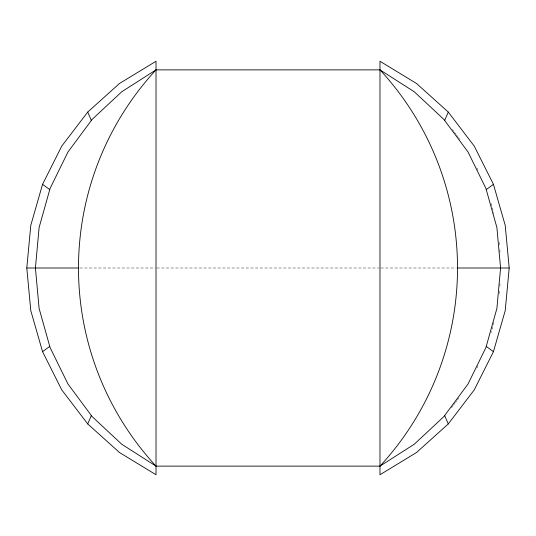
<?xml version="1.0" encoding="UTF-8"?>
<svg xmlns="http://www.w3.org/2000/svg" width="536" height="536" viewBox="0 0 536 536"><rect width="100%" height="100%" fill="white"/><g stroke="black" fill="none" stroke-linecap="round" stroke-linejoin="round"><path stroke-width="0.4" stroke-dasharray="2.68 2.01" d="M79.804 268L155.179 268M156.847 268L379.153 268M380.821 268L456.196 268M500.028 283.738A223.05 223.05 0 0 1 499.84 286.224M499.378 291.195A223.05 223.05 0 0 1 499.103 293.674M493.904 322.196A223.05 223.05 0 0 1 491.023 332.615M478.012 365.78A223.05 223.05 0 0 1 476.906 368.018M458.923 397.806A223.05 223.05 0 0 1 457.463 399.829M456.967 400.499A223.05 223.05 0 0 1 455.473 402.496M454.97 403.159A223.05 223.05 0 0 1 453.449 405.136M452.933 405.792A223.05 223.05 0 0 1 451.386 407.742M452.418 129.558A223.05 223.05 0 0 1 453.959 131.521M454.468 132.178A223.05 223.05 0 0 1 455.975 134.168M456.471 134.838A223.05 223.05 0 0 1 457.952 136.847M458.441 137.518A223.05 223.05 0 0 1 459.888 139.548M476.906 167.982A223.05 223.05 0 0 1 478.012 170.22M491.023 203.385A223.05 223.05 0 0 1 493.904 213.804M499.103 242.326A223.05 223.05 0 0 1 499.378 244.805M499.84 249.776A223.05 223.05 0 0 1 500.028 252.262"/><path stroke-width="0.8" d="M26.8 268L30.773 225.422L42.565 184.31L61.761 146.1L87.696 112.098L119.481 83.489L156.016 61.258L156.016 474.742L119.481 452.511L87.696 423.902L61.761 389.9L42.565 351.69L30.773 310.579L26.8 268L78.129 268M509.2 268L505.227 310.579L493.435 351.69L474.239 389.9L448.304 423.902L416.519 452.511L379.984 474.742L379.984 61.258L416.519 83.489L448.304 112.098L474.239 146.1L493.435 184.31L505.227 225.422L509.2 268L457.871 268M87.696 423.902L91.355 415.561M444.646 120.439L448.304 112.098M42.565 351.69L49.754 346.383M486.246 189.617L493.435 184.31M156.016 69.874L121.799 91.723L92.112 119.414L67.938 152.03L50.069 188.484L39.108 227.572L35.416 268L39.108 308.428L50.069 347.516L67.938 383.97L92.112 416.586L121.799 444.277L156.016 466.126L379.984 466.126L414.201 444.277L443.888 416.586L468.062 383.97L485.931 347.516L496.892 308.428L500.584 268L496.892 227.572L485.931 188.484L468.062 152.03L443.888 119.414L414.201 91.723L379.984 69.874L156.016 69.874A291.926 291.926 0 0 0 156.016 466.126M486.246 346.383L493.435 351.69M42.565 184.31L49.754 189.617M444.646 415.561L448.304 423.902M87.696 112.098L91.355 120.439M379.984 69.874A291.926 291.926 0 0 1 379.984 466.126"/></g></svg>
